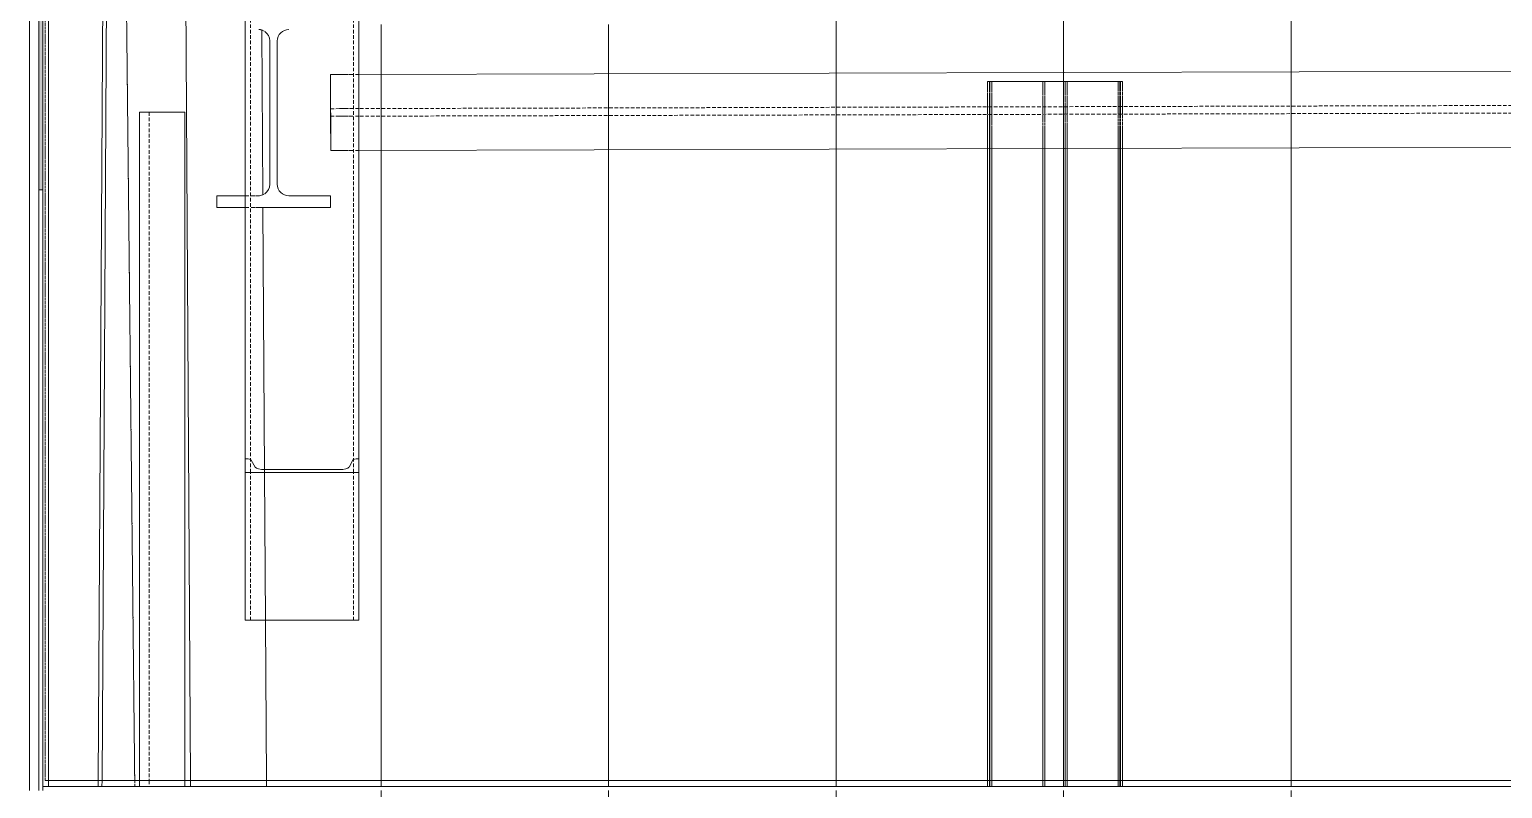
# Model space of a CAD drawing. Header units: centimetres. Extents: x -13617 to -9515, y -261 to 6553.
# Drawn here: x -13279.8 to -13085.5, y 4676.5 to 4776.5 of the extents above; entities that cross this region are included whole.
import ezdxf

# ---------------------------------------------------------------- set-up
doc = ezdxf.new("R2010")
doc.units = ezdxf.units.CM
for name, pattern in [('_Overhead', [0.47625, 0.3175, -0.15875]), ('_Overhead_2_', [0.47625, 0.3175, -0.15875]), ('Hidden', [0.714375, 0.47625, -0.238125])]:
    doc.linetypes.add(name, pattern=pattern)
for name, color, linetype, lineweight in [('A-CLNG', 7, 'Continuous', 9), ('A-CLNG-PATT', 7, 'Continuous', 9), ('A-FLOR', 7, 'Continuous', 9), ('A-WALL', 7, 'Continuous', 9), ('A-WALL-PATT', 7, 'Continuous', 35), ('S-BEAM', 7, 'Continuous', 9), ('S-COLS', 7, 'Continuous', 9)]:
    doc.layers.add(name, color=color, linetype=linetype, lineweight=lineweight)

# ---------------------------------------------------------------- blocks, each defined once
blk = doc.blocks.new('M_W Shapes - 150 x 250-V101-Planta patio maniobras')
at = {"layer": 'S-BEAM', "color": 254, "true_color": 0xcccccc}
for p, q in [((-342.21, 5), (-342.21, 0.57)), ((-342.21, 0.57), (-342.21, 5)), ((-342.21, 5), (-342.21, 2.48)), ((-342.21, 2.48), (-342.21, 5)), ((-341.03, 5), (-342.21, 5)), ((-342.21, 5), (-341.03, 5)), ((-342.21, 5), (-341.03, 5)), ((-342.21, 5), (-341.03, 5)), ((-340.73, 5), (-341, 5)), ((-341, 5), (-340.73, 5)), ((-341, 5), (-340.73, 5)), ((-341, 5), (-340.73, 5)), ((-340.45, 5), (-340.7, 5)), ((-340.7, 5), (-340.45, 5)), ((-340.7, 5), (-340.45, 5)), ((-340.7, 5), (-340.45, 5)), ((-340.2, 5), (-340.43, 5)), ((-340.43, 5), (-340.2, 5)), ((-340.43, 5), (-340.2, 5)), ((-340.43, 5), (-340.2, 5)), ((-340, 5), (-340.18, 5)), ((-340.18, 5), (-340, 5)), ((-340.18, 5), (-340, 5)), ((-340.18, 5), (-340, 5)), ((-339.85, 5), (-339.99, 5)), ((-339.99, 5), (-339.85, 5)), ((-339.99, 5), (-339.85, 5)), ((-339.99, 5), (-339.85, 5)), ((-339.25, 5), (-339.77, 5)), ((-339.77, 5), (-339.25, 5)), ((-339.77, 5), (-339.25, 5)), ((-339.77, 5), (-339.25, 5)), ((-338.64, 5), (-338.9, 5)), ((-338.9, 5), (-338.64, 5)), ((-338.9, 5), (-338.64, 5)), ((-338.9, 5), (-338.64, 5)), ((-338.45, 5), (-338.62, 5)), ((-338.62, 5), (-338.45, 5)), ((-338.62, 5), (-338.45, 5)), ((-338.62, 5), (-338.45, 5)), ((-7.1, 5), (-338.45, 5)), ((-338.45, 5), (-7.1, 5)), ((-338.45, 5), (-7.1, 5)), ((-338.45, 5), (-7.1, 5)), ((-342.21, 0.5), (-342.21, 2.48)), ((-342.21, 0.5), (-342.21, 2.48)), ((-342.21, 0.5), (-342.21, -0.5)), ((-342.21, -0.5), (-342.21, 0.5)), ((-342.21, -2.48), (-342.21, -0.5)), ((-342.21, -2.48), (-342.21, -0.5)), ((-342.21, -0.57), (-342.21, -5)), ((-342.21, -5), (-342.21, -0.57)), ((-342.21, -5), (-342.21, -2.48)), ((-342.21, -2.48), (-342.21, -5)), ((-342.21, -5), (-341.05, -5)), ((-342.21, -5), (-341.05, -5)), ((-342.21, -5), (-341.05, -5)), ((-342.21, -5), (-341.05, -5)), ((-341.03, -5), (-340.76, -5)), ((-341.03, -5), (-340.76, -5)), ((-341.03, -5), (-340.76, -5)), ((-341.03, -5), (-340.76, -5)), ((-340.74, -5), (-340.48, -5)), ((-340.74, -5), (-340.48, -5)), ((-340.74, -5), (-340.48, -5)), ((-340.74, -5), (-340.48, -5)), ((-340.46, -5), (-340.23, -5)), ((-340.46, -5), (-340.23, -5)), ((-340.46, -5), (-340.23, -5)), ((-340.46, -5), (-340.23, -5)), ((-340.21, -5), (-340.03, -5)), ((-340.21, -5), (-340.03, -5)), ((-340.21, -5), (-340.03, -5)), ((-340.21, -5), (-340.03, -5)), ((-340.02, -5), (-339.88, -5)), ((-340.02, -5), (-339.88, -5)), ((-340.02, -5), (-339.88, -5)), ((-340.02, -5), (-339.88, -5)), ((-339.8, -5), (-339.28, -5)), ((-339.8, -5), (-339.28, -5)), ((-339.8, -5), (-339.28, -5)), ((-339.8, -5), (-339.28, -5)), ((-338.93, -5), (-338.66, -5)), ((-338.93, -5), (-338.66, -5)), ((-338.93, -5), (-338.66, -5)), ((-338.93, -5), (-338.66, -5)), ((-338.65, -5), (-338.48, -5)), ((-338.65, -5), (-338.48, -5)), ((-338.65, -5), (-338.48, -5)), ((-338.65, -5), (-338.48, -5)), ((-338.48, -5), (-7.12, -5)), ((-338.48, -5), (-7.12, -5)), ((-338.48, -5), (-39.05, -5)), ((-338.48, -5), (-39.05, -5))]:
    blk.add_line(p, q, dxfattribs=at)
at = {"layer": 'S-BEAM', "color": 254, "linetype": 'Hidden', "true_color": 0xcccccc}
for p, q in [((-341.04, 0.5), (-342.21, 0.5)), ((-340.74, 0.5), (-341.01, 0.5)), ((-340.46, 0.5), (-340.72, 0.5)), ((-340.22, 0.5), (-340.44, 0.5)), ((-340.01, 0.5), (-340.2, 0.5)), ((-339.87, 0.5), (-340, 0.5)), ((-339.26, 0.5), (-339.78, 0.5)), ((-338.65, 0.5), (-338.91, 0.5)), ((-338.47, 0.5), (-338.64, 0.5)), ((-7.11, 0.5), (-338.47, 0.5)), ((-341.04, -0.5), (-342.21, -0.5)), ((-340.75, -0.5), (-341.02, -0.5)), ((-340.47, -0.5), (-340.72, -0.5)), ((-340.22, -0.5), (-340.45, -0.5)), ((-340.02, -0.5), (-340.2, -0.5)), ((-339.87, -0.5), (-340, -0.5)), ((-339.27, -0.5), (-339.79, -0.5)), ((-338.65, -0.5), (-338.92, -0.5)), ((-338.47, -0.5), (-338.64, -0.5)), ((-7.11, -0.5), (-338.47, -0.5))]:
    blk.add_line(p, q, dxfattribs=at)
blk = doc.blocks.new('C Shapes - C8x16-1788166-Planta patio maniobras')
at = {"layer": 'S-BEAM', "color": 254, "true_color": 0xcccccc}
for p, q in [((-13251.33, 4718.16), (-13251.33, 4808.32)), ((-13251.33, 4808.32), (-13251.33, 4718.16)), ((-13236.33, 4808.32), (-13236.33, 4718.16)), ((-13236.33, 4808.32), (-13236.33, 4718.16)), ((-13251.33, 4698.68), (-13251.33, 4718.16)), ((-13251.33, 4718.16), (-13251.33, 4698.68)), ((-13236.33, 4718.16), (-13236.33, 4698.68)), ((-13236.33, 4718.16), (-13236.33, 4698.68)), ((-13251.33, 4698.68), (-13250.75, 4698.68)), ((-13251.16, 4698.68), (-13251.33, 4698.68)), ((-13251.16, 4698.68), (-13250.53, 4698.68)), ((-13250.53, 4698.68), (-13250.01, 4698.68)), ((-13250.01, 4698.68), (-13250.53, 4698.68)), ((-13248.76, 4698.68), (-13250.01, 4698.68)), ((-13249.93, 4698.68), (-13237.73, 4698.68)), ((-13238.9, 4698.68), (-13248.76, 4698.68)), ((-13237.64, 4698.68), (-13238.9, 4698.68)), ((-13237.64, 4698.68), (-13237.13, 4698.68)), ((-13237.13, 4698.68), (-13237.64, 4698.68)), ((-13237.13, 4698.68), (-13236.5, 4698.68)), ((-13236.91, 4698.68), (-13236.33, 4698.68)), ((-13236.33, 4698.68), (-13236.5, 4698.68))]:
    blk.add_line(p, q, dxfattribs=at)
at = {"layer": 'S-BEAM', "color": 254, "linetype": 'Hidden', "true_color": 0xcccccc}
for p, q in [((-13250.62, 4718.16), (-13250.62, 4789.45)), ((-13237.04, 4718.16), (-13237.04, 4789.45)), ((-13250.62, 4698.68), (-13250.62, 4718.16)), ((-13237.04, 4698.68), (-13237.04, 4718.16))]:
    blk.add_line(p, q, dxfattribs=at)
blk = doc.blocks.new('M_W Shapes - 150 x 250-V109-Planta patio maniobras')
at = {"layer": 'S-BEAM', "color": 254, "true_color": 0xcccccc}
for p, q in [((-342.21, 5), (-342.21, 0.57)), ((-342.21, -5), (-342.21, 5)), ((-342.21, 5), (-342.21, 2.48)), ((-342.21, 2.48), (-342.21, 5)), ((-341.03, 5), (-342.21, 5)), ((-342.21, 5), (-341.03, 5)), ((-342.21, 5), (-341.03, 5)), ((-342.21, 5), (-341.03, 5)), ((-340.73, 5), (-341, 5)), ((-341, 5), (-340.73, 5)), ((-341, 5), (-340.73, 5)), ((-341, 5), (-340.73, 5)), ((-340.45, 5), (-340.7, 5)), ((-340.7, 5), (-340.45, 5)), ((-340.7, 5), (-340.45, 5)), ((-340.7, 5), (-340.45, 5)), ((-340.2, 5), (-340.43, 5)), ((-340.43, 5), (-340.2, 5)), ((-340.43, 5), (-340.2, 5)), ((-340.43, 5), (-340.2, 5)), ((-340, 5), (-340.18, 5)), ((-340.18, 5), (-340, 5)), ((-340.18, 5), (-340, 5)), ((-340.18, 5), (-340, 5)), ((-339.85, 5), (-339.99, 5)), ((-339.99, 5), (-339.85, 5)), ((-339.99, 5), (-339.85, 5)), ((-339.99, 5), (-339.85, 5)), ((-339.25, 5), (-339.77, 5)), ((-339.77, 5), (-339.25, 5)), ((-339.77, 5), (-339.25, 5)), ((-339.77, 5), (-339.25, 5)), ((-338.64, 5), (-338.9, 5)), ((-338.9, 5), (-338.64, 5)), ((-338.9, 5), (-338.64, 5)), ((-338.9, 5), (-338.64, 5)), ((-338.45, 5), (-338.62, 5)), ((-338.62, 5), (-338.45, 5)), ((-338.62, 5), (-338.45, 5)), ((-338.62, 5), (-338.45, 5)), ((-7.1, 5), (-338.45, 5)), ((-338.45, 5), (-7.1, 5)), ((-338.45, 5), (-7.1, 5)), ((-338.45, 5), (-7.1, 5)), ((-342.21, 1.97), (-342.21, 2.48)), ((-342.21, 1.97), (-342.21, 2.48)), ((-342.21, 1.49), (-342.21, 1.97)), ((-342.21, 1.49), (-342.21, 1.97)), ((-342.21, 1.08), (-342.21, 1.49)), ((-342.21, 1.08), (-342.21, 1.49)), ((-342.21, 0.77), (-342.21, 1.08)), ((-342.21, 0.77), (-342.21, 1.08)), ((-342.21, 0.57), (-342.21, 0.77)), ((-342.21, 0.57), (-342.21, 0.77)), ((-342.21, 0.5), (-342.21, 0.57)), ((-342.21, 0.5), (-342.21, 0.57)), ((-342.21, 0.5), (-342.21, -0.5)), ((-342.21, -0.57), (-342.21, -0.5)), ((-342.21, -0.57), (-342.21, -0.5)), ((-342.21, -0.57), (-342.21, -5)), ((-342.21, -0.77), (-342.21, -0.57)), ((-342.21, -0.77), (-342.21, -0.57)), ((-342.21, -1.08), (-342.21, -0.77)), ((-342.21, -1.08), (-342.21, -0.77)), ((-342.21, -1.49), (-342.21, -1.08)), ((-342.21, -1.49), (-342.21, -1.08)), ((-342.21, -1.97), (-342.21, -1.49)), ((-342.21, -1.97), (-342.21, -1.49)), ((-342.21, -2.48), (-342.21, -1.97)), ((-342.21, -2.48), (-342.21, -1.97)), ((-342.21, -5), (-342.21, -2.48)), ((-342.21, -2.48), (-342.21, -5)), ((-342.21, -5), (-341.05, -5)), ((-342.21, -5), (-341.05, -5)), ((-342.21, -5), (-341.05, -5)), ((-342.21, -5), (-341.05, -5)), ((-341.03, -5), (-340.76, -5)), ((-341.03, -5), (-340.76, -5)), ((-341.03, -5), (-340.76, -5)), ((-341.03, -5), (-340.76, -5)), ((-340.74, -5), (-340.48, -5)), ((-340.74, -5), (-340.48, -5)), ((-340.74, -5), (-340.48, -5)), ((-340.74, -5), (-340.48, -5)), ((-340.46, -5), (-340.23, -5)), ((-340.46, -5), (-340.23, -5)), ((-340.46, -5), (-340.23, -5)), ((-340.46, -5), (-340.23, -5)), ((-340.21, -5), (-340.03, -5)), ((-340.21, -5), (-340.03, -5)), ((-340.21, -5), (-340.03, -5)), ((-340.21, -5), (-340.03, -5)), ((-340.02, -5), (-339.88, -5)), ((-340.02, -5), (-339.88, -5)), ((-340.02, -5), (-339.88, -5)), ((-340.02, -5), (-339.88, -5)), ((-339.8, -5), (-339.28, -5)), ((-339.8, -5), (-339.28, -5)), ((-339.8, -5), (-339.28, -5)), ((-339.8, -5), (-339.28, -5)), ((-338.93, -5), (-338.66, -5)), ((-338.93, -5), (-338.66, -5)), ((-338.93, -5), (-338.66, -5)), ((-338.93, -5), (-338.66, -5)), ((-338.65, -5), (-338.48, -5)), ((-338.65, -5), (-338.48, -5)), ((-338.65, -5), (-338.48, -5)), ((-338.65, -5), (-338.48, -5)), ((-338.48, -5), (-7.12, -5)), ((-338.48, -5), (-7.12, -5)), ((-338.48, -5), (-7.12, -5)), ((-338.48, -5), (-7.12, -5))]:
    blk.add_line(p, q, dxfattribs=at)
at = {"layer": 'S-BEAM', "color": 254, "linetype": 'Hidden', "true_color": 0xcccccc}
for p, q in [((-341.04, 0.5), (-342.21, 0.5)), ((-340.74, 0.5), (-341.01, 0.5)), ((-340.46, 0.5), (-340.72, 0.5)), ((-340.22, 0.5), (-340.44, 0.5)), ((-340.01, 0.5), (-340.2, 0.5)), ((-339.87, 0.5), (-340, 0.5)), ((-339.26, 0.5), (-339.78, 0.5)), ((-338.65, 0.5), (-338.91, 0.5)), ((-338.47, 0.5), (-338.64, 0.5)), ((-7.11, 0.5), (-338.47, 0.5)), ((-341.04, -0.5), (-342.21, -0.5)), ((-340.75, -0.5), (-341.02, -0.5)), ((-340.47, -0.5), (-340.72, -0.5)), ((-340.22, -0.5), (-340.45, -0.5)), ((-340.02, -0.5), (-340.2, -0.5)), ((-339.87, -0.5), (-340, -0.5)), ((-339.27, -0.5), (-339.79, -0.5)), ((-338.65, -0.5), (-338.92, -0.5)), ((-338.47, -0.5), (-338.64, -0.5)), ((-7.11, -0.5), (-338.47, -0.5))]:
    blk.add_line(p, q, dxfattribs=at)
blk = doc.blocks.new('C Shapes - C8x16-1751924-Planta patio maniobras')
at = {"layer": 'S-BEAM', "color": 254, "true_color": 0xcccccc}
for p, q in [((-503.11, 1.71), (-503.11, -4.29)), ((-503.11, 0.42), (-503.11, 1.71)), ((-503.11, 1.71), (-415.03, 1.71)), ((-415.03, 1.71), (-503.11, 1.71)), ((-503.11, -0.65), (-503.11, 0.42)), ((-503.11, -0.65), (-503.11, 0.42)), ((-503.11, -4.29), (-503.11, 0.11)), ((-415.03, 1.71), (-414.23, 1.71)), ((-414.23, 1.71), (-415.03, 1.71)), ((-503.11, -3.76), (-503.11, -0.65)), ((-503.11, -0.65), (-503.11, -3.76)), ((-503.11, -3.76), (-503.11, -4.29)), ((-503.11, -3.76), (-503.11, -4.29)), ((-415.03, -4.29), (-503.11, -4.29)), ((-415.03, -4.29), (-503.11, -4.29)), ((-415.03, -4.29), (-503.11, -4.29)), ((-414.23, -4.29), (-415.03, -4.29)), ((-414.23, -4.29), (-415.03, -4.29)), ((-414.23, -4.29), (-415.03, -4.29))]:
    blk.add_line(p, q, dxfattribs=at)
at = {"layer": 'S-BEAM', "color": 254, "linetype": 'Hidden', "true_color": 0xcccccc}
for p, q in [((-503.11, 0.42), (-415.03, 0.42)), ((-415.03, 0.42), (-414.23, 0.42))]:
    blk.add_line(p, q, dxfattribs=at)
blk = doc.blocks.new('Costanera Perfil Z - Parametrizado - Costanera Perfil Z - Parametrizado-1751821-Planta patio maniobras')
at = {"layer": 'S-BEAM', "color": 254, "true_color": 0xcccccc}
for p, q in [((-8.9, 504.47), (-1.35, 504.47)), ((-8.63, 504.47), (-8.9, 504.47)), ((-8.9, 503.09), (-8.9, 504.47)), ((-8.63, 504.47), (-8.63, 503.09)), ((-1.6, 504.47), (-8.57, 504.47)), ((-8.57, 504.47), (-8.34, 504.47)), ((-8.34, 504.47), (-8.57, 504.47)), ((-8.57, 504.47), (-8.57, 503.09)), ((-8.34, 504.47), (-8.34, 503.09)), ((1.35, 504.47), (-1.6, 504.47)), ((-1.6, 504.47), (-1.6, 503.11)), ((-1.35, 504.47), (1.6, 504.47)), ((-1.35, 504.47), (-1.35, 503.11)), ((8.34, 504.47), (1.35, 504.47)), ((1.35, 504.47), (1.35, 503.12)), ((1.6, 504.47), (8.34, 504.47)), ((1.6, 504.47), (1.6, 503.12)), ((8.34, 504.47), (8.57, 504.47)), ((8.57, 504.47), (8.34, 504.47)), ((8.34, 504.47), (8.63, 504.47)), ((8.57, 504.47), (8.34, 504.47)), ((8.34, 504.47), (8.34, 503.14)), ((8.57, 504.47), (8.57, 503.14)), ((8.63, 504.47), (8.9, 504.47)), ((8.9, 504.47), (8.63, 504.47)), ((8.63, 504.47), (8.63, 503.14)), ((8.9, 504.47), (8.9, 503.14)), ((-8.9, 502.58), (-8.9, 503.03)), ((-8.9, 502.1), (-8.9, 502.52)), ((-8.9, 501.69), (-8.9, 502.05)), ((-8.9, 501.38), (-8.9, 501.65)), ((-8.9, 501.18), (-8.9, 501.35)), ((-8.63, 503.03), (-8.63, 502.58)), ((-8.63, 502.52), (-8.63, 502.1)), ((-8.63, 502.05), (-8.63, 501.69)), ((-8.63, 501.65), (-8.63, 501.38)), ((-8.63, 501.35), (-8.63, 501.18)), ((-8.57, 503.03), (-8.57, 502.58)), ((-8.57, 502.52), (-8.57, 502.1)), ((-8.57, 502.05), (-8.57, 501.69)), ((-8.57, 501.65), (-8.57, 501.38)), ((-8.57, 501.35), (-8.57, 501.18)), ((-8.34, 503.03), (-8.34, 502.58)), ((-8.34, 502.52), (-8.34, 502.1)), ((-8.34, 502.05), (-8.34, 501.69)), ((-8.34, 501.65), (-8.34, 501.38)), ((-8.34, 501.35), (-8.34, 501.18)), ((-1.6, 503.04), (-1.6, 502.6)), ((-1.6, 502.53), (-1.6, 502.12)), ((-1.6, 502.07), (-1.6, 501.71)), ((-1.6, 501.67), (-1.6, 501.4)), ((-1.6, 501.37), (-1.6, 501.2)), ((-1.35, 503.04), (-1.35, 502.6)), ((-1.35, 502.53), (-1.35, 502.12)), ((-1.35, 502.07), (-1.35, 501.71)), ((-1.35, 501.67), (-1.35, 501.4)), ((-1.35, 501.37), (-1.35, 501.2)), ((1.35, 503.05), (1.35, 502.61)), ((1.35, 502.54), (1.35, 502.13)), ((1.35, 502.07), (1.35, 501.72)), ((1.35, 501.67), (1.35, 501.4)), ((1.35, 501.38), (1.35, 501.21)), ((1.6, 503.05), (1.6, 502.61)), ((1.6, 502.54), (1.6, 502.13)), ((1.6, 502.07), (1.6, 501.72)), ((1.6, 501.68), (1.6, 501.41)), ((1.6, 501.38), (1.6, 501.21)), ((8.34, 503.06), (8.34, 502.63)), ((8.34, 502.55), (8.34, 502.15)), ((8.34, 502.09), (8.34, 501.74)), ((8.34, 501.69), (8.34, 501.42)), ((8.34, 501.39), (8.34, 501.23)), ((8.34, 501.16), (8.34, 500.15)), ((8.57, 503.06), (8.57, 502.63)), ((8.57, 502.55), (8.57, 502.15)), ((8.57, 502.09), (8.57, 501.74)), ((8.57, 501.69), (8.57, 501.42)), ((8.57, 501.39), (8.57, 501.23)), ((8.57, 501.16), (8.57, 500.15)), ((8.63, 503.06), (8.63, 502.63)), ((8.63, 502.55), (8.63, 502.15)), ((8.63, 502.09), (8.63, 501.74)), ((8.63, 501.69), (8.63, 501.42)), ((8.63, 501.39), (8.63, 501.23)), ((8.63, 501.16), (8.63, 500.15)), ((8.9, 503.06), (8.9, 502.63)), ((8.9, 502.55), (8.9, 502.15)), ((8.9, 502.09), (8.9, 501.74)), ((8.9, 501.69), (8.9, 501.43)), ((8.9, 501.39), (8.9, 501.23)), ((8.9, 501.16), (8.9, 500.15)), ((-8.9, 500.1), (-8.9, 501.11)), ((-8.9, 499.85), (-8.9, 500.02)), ((-8.9, 499.53), (-8.9, 499.81)), ((-8.9, 499.12), (-8.9, 499.48)), ((-8.63, 501.11), (-8.63, 500.1)), ((-8.63, 500.02), (-8.63, 499.85)), ((-8.63, 499.81), (-8.63, 499.53)), ((-8.63, 499.48), (-8.63, 499.12)), ((-8.57, 501.11), (-8.57, 500.1)), ((-8.57, 500.02), (-8.57, 499.85)), ((-8.57, 499.81), (-8.57, 499.53)), ((-8.57, 499.48), (-8.57, 499.12)), ((-8.34, 501.11), (-8.34, 500.1)), ((-8.34, 500.02), (-8.34, 499.85)), ((-8.34, 499.81), (-8.34, 499.53)), ((-8.34, 499.48), (-8.34, 499.12)), ((-1.6, 501.13), (-1.6, 500.12)), ((-1.6, 500.04), (-1.6, 499.87)), ((-1.6, 499.82), (-1.6, 499.55)), ((-1.6, 499.5), (-1.6, 499.14)), ((-1.35, 501.13), (-1.35, 500.12)), ((-1.35, 500.04), (-1.35, 499.87)), ((-1.35, 499.82), (-1.35, 499.55)), ((-1.35, 499.5), (-1.35, 499.14)), ((1.35, 501.14), (1.35, 500.13)), ((1.35, 500.04), (1.35, 499.87)), ((1.35, 499.83), (1.35, 499.56)), ((1.35, 499.5), (1.35, 499.15)), ((1.6, 501.14), (1.6, 500.13)), ((1.6, 500.04), (1.6, 499.87)), ((1.6, 499.83), (1.6, 499.56)), ((1.6, 499.5), (1.6, 499.15)), ((8.34, 500.06), (8.34, 499.89)), ((8.34, 499.85), (8.34, 499.58)), ((8.34, 499.52), (8.34, 499.17)), ((8.57, 500.06), (8.57, 499.89)), ((8.57, 499.85), (8.57, 499.58)), ((8.57, 499.52), (8.57, 499.17)), ((8.63, 500.06), (8.63, 499.89)), ((8.63, 499.85), (8.63, 499.58)), ((8.63, 499.52), (8.63, 499.17)), ((8.9, 500.06), (8.9, 499.89)), ((8.9, 499.85), (8.9, 499.58)), ((8.9, 499.52), (8.9, 499.17)), ((-8.9, 498.64), (-8.9, 499.06)), ((-8.9, 495.61), (-8.9, 498.58)), ((-8.63, 499.06), (-8.63, 498.64)), ((-8.63, 498.58), (-8.63, 495.61)), ((-8.57, 499.06), (-8.57, 498.64)), ((-8.57, 498.58), (-8.57, 495.61)), ((-8.34, 499.06), (-8.34, 498.65)), ((-8.34, 498.58), (-8.34, 495.61)), ((-1.6, 499.08), (-1.6, 498.66)), ((-1.6, 498.59), (-1.6, 495.63)), ((-1.35, 499.08), (-1.35, 498.66)), ((-1.35, 498.59), (-1.35, 495.63)), ((1.35, 499.08), (1.35, 498.67)), ((1.35, 498.6), (1.35, 495.64)), ((1.6, 499.08), (1.6, 498.67)), ((1.6, 498.6), (1.6, 495.64)), ((8.34, 499.1), (8.34, 498.69)), ((8.34, 498.61), (8.34, 495.66)), ((8.57, 499.1), (8.57, 498.69)), ((8.57, 498.61), (8.57, 495.66)), ((8.63, 499.1), (8.63, 498.69)), ((8.63, 498.61), (8.63, 495.66)), ((8.9, 499.1), (8.9, 498.69)), ((8.9, 498.61), (8.9, 495.66)), ((-8.9, 412.34), (-8.9, 495.61)), ((-8.63, 495.61), (-8.63, 412.34)), ((-8.57, 495.61), (-8.57, 412.34)), ((-8.34, 495.61), (-8.34, 412.34)), ((-1.6, 495.63), (-1.6, 412.34)), ((-1.35, 495.63), (-1.35, 412.34)), ((1.35, 495.64), (1.35, 412.34)), ((1.6, 495.64), (1.6, 412.34)), ((8.34, 495.66), (8.34, 412.34)), ((8.57, 495.66), (8.57, 412.34)), ((8.63, 495.66), (8.63, 412.34)), ((8.9, 495.66), (8.9, 412.34)), ((-8.9, 411.54), (-8.9, 412.34)), ((-8.63, 412.34), (-8.63, 411.54)), ((-8.57, 412.34), (-8.57, 411.54)), ((-8.34, 412.34), (-8.34, 411.54)), ((-1.6, 412.34), (-1.6, 411.54)), ((-1.35, 412.34), (-1.35, 411.54)), ((1.35, 412.34), (1.35, 411.54)), ((1.6, 412.34), (1.6, 411.54)), ((8.34, 412.34), (8.34, 411.54)), ((8.57, 412.34), (8.57, 411.54)), ((8.63, 412.34), (8.63, 411.54)), ((8.9, 412.34), (8.9, 411.54))]:
    blk.add_line(p, q, dxfattribs=at)
blk = doc.blocks.new('PQ_RVR_EST-01_ZZ_ZZ_MO_T_A_rvt-1-Planta patio maniobras')
at = {"layer": 'A-FLOR', "color": 254, "linetype": '_Overhead', "true_color": 0xd4d4d4}
for p, q in [((-13265.9, 4677.56), (-13267.03, 4783.81)), ((-13267.03, 4783.81), (-13265.9, 4677.56)), ((-13265.89, 4676.76), (-13265.9, 4677.56)), ((-13265.9, 4677.56), (-13265.89, 4676.76))]:
    blk.add_line(p, q, dxfattribs=at)
at = {"layer": 'S-BEAM', "color": 254, "true_color": 0xcccccc}
for p, q in [((-13251.33, 4808.32), (-13251.33, 4719.95)), ((-13236.33, 4808.32), (-13236.33, 4719.95)), ((-13251.33, 4788.26), (-13251.33, 4718.16)), ((-13236.33, 4718.16), (-13236.33, 4788.26)), ((-13251.33, 4718.16), (-13251.33, 4719.95)), ((-13251.33, 4719.95), (-13251.16, 4719.95)), ((-13250.53, 4719.79), (-13250.01, 4718.86)), ((-13248.76, 4718.55), (-13238.9, 4718.55)), ((-13237.64, 4718.86), (-13237.13, 4719.79)), ((-13236.5, 4719.95), (-13236.33, 4719.95)), ((-13236.33, 4719.95), (-13236.33, 4718.16)), ((-13236.33, 4718.16), (-13251.33, 4718.16))]:
    blk.add_line(p, q, dxfattribs=at)
for centre, major_axis, start_param, end_param in [((-13251.16, 4719.76), (0.636, 0), 0.165108, 1.570796), ((-13248.76, 4718.93), (1.27, 0), 3.306701, 4.712389), ((-13238.9, 4718.93), (1.27, 0), 4.712389, 6.118077), ((-13236.5, 4719.76), (0.636, 0), 1.570796, 2.976485)]:
    blk.add_ellipse(centre, major_axis=major_axis, ratio=0.299116, start_param=start_param, end_param=end_param, dxfattribs=at)
at = {"layer": 'S-COLS', "color": 253, "true_color": 0xaaaaaa}
for p, q in [((-13248.09, 4756.14), (-13248.09, 4775.02)), ((-13247.1, 4775.02), (-13247.1, 4756.14)), ((-13255.09, 4754.62), (-13251.33, 4754.62)), ((-13255.09, 4753.08), (-13255.09, 4754.62)), ((-13251.33, 4754.62), (-13251.16, 4754.62)), ((-13251.15, 4754.62), (-13251.01, 4754.62)), ((-13251, 4754.62), (-13250.87, 4754.62)), ((-13250.53, 4754.62), (-13250.01, 4754.62)), ((-13249.92, 4754.62), (-13249.78, 4754.62)), ((-13249.77, 4754.62), (-13249.61, 4754.62)), ((-13245.58, 4754.62), (-13240.09, 4754.62)), ((-13240.09, 4754.62), (-13240.09, 4753.08)), ((-13251.33, 4753.08), (-13255.09, 4753.08)), ((-13251.16, 4753.08), (-13251.33, 4753.08)), ((-13251.01, 4753.08), (-13251.15, 4753.08)), ((-13250.87, 4753.08), (-13251, 4753.08)), ((-13250.01, 4753.08), (-13250.53, 4753.08)), ((-13249.78, 4753.08), (-13249.92, 4753.08)), ((-13249.58, 4753.08), (-13249.77, 4753.08)), ((-13249.33, 4753.08), (-13249.56, 4753.08)), ((-13249.05, 4753.08), (-13249.31, 4753.08)), ((-13240.09, 4753.08), (-13249.03, 4753.08))]:
    blk.add_line(p, q, dxfattribs=at)
for centre, start, end in [((-13249.61, 4775.02), 79.1889, 87.9989), ((-13245.58, 4775.02), 90, 180), ((-13249.61, 4775.02), 68.165, 78.092), ((-13249.61, 4775.02), 60, 67.0058), ((-13249.61, 4775.02), 0, 55.2244), ((-13249.61, 4756.14), 304.7756, 0), ((-13245.58, 4756.14), 180, 270), ((-13249.61, 4756.14), 271.727, 280.8111), ((-13249.61, 4756.14), 281.6011, 291.835), ((-13249.61, 4756.14), 292.6718, 300)]:
    blk.add_arc(centre, 1.52, start, end, dxfattribs=at)
at = {"layer": 'S-BEAM', "color": 254, "linetype": '_Overhead', "lineweight": 9, "true_color": 0xd4d4d4}
for name, p in [('C Shapes - C8x16-1788166-Planta patio maniobras', (0, 0)), ('Costanera Perfil Z - Parametrizado - Costanera Perfil Z - Parametrizado-1751821-Planta patio maniobras', (-13144.56, 4265.22))]:
    blk.add_blockref(name, p, dxfattribs=at)
at = {"layer": 'S-BEAM', "color": 254, "linetype": '_Overhead', "lineweight": 9, "true_color": 0xd4d4d4, "rotation": 0.1557669923510719}
for name in ['M_W Shapes - 150 x 250-V101-Planta patio maniobras', 'M_W Shapes - 150 x 250-V109-Planta patio maniobras']:
    blk.add_blockref(name, (-12897.86, 4766.53), dxfattribs=at)
at = {"layer": 'S-BEAM', "color": 254, "linetype": '_Overhead', "lineweight": 9, "true_color": 0xd4d4d4, "extrusion": (0, 0, -1), "rotation": 270}
blk.add_blockref('C Shapes - C8x16-1751924-Planta patio maniobras', (13263.58, 4262.53), dxfattribs=at)
blk = doc.blocks.new('PQ_RVR_ARQ-01_ZZ_ZZ_MO_T_A_rvt-1-Planta patio maniobras')
at = {"layer": 'A-CLNG-PATT', "lineweight": 18, "true_color": 0xd4d4d4}
h = blk.add_hatch(dxfattribs=at)
h.set_pattern_fill('FP_3', color=254, style=0, pattern_type=2)
h.set_pattern_definition([(90, (-11553.432, 3523.523), (-30, 2e-15), [])])
h.paths.add_polyline_path([(-13246.77, 4381.45), (-12553.55, 4389.14), (-12553.55, 4676.26), (-13248.53, 4676.26), (-13247.09, 4434.9)])
h.paths.add_polyline_path([(-13155.72, 4676.76), (-12553.55, 4676.76), (-12553.55, 4689.06), (-12564.51, 4689.06), (-12564.51, 4783.52), (-12608.79, 4783.52), (-12608.79, 4790.09), (-13199.05, 4790.09), (-13199.05, 4777.21), (-13240.09, 4777.21), (-13240.09, 4776.54), (-13245.58, 4776.54), (-13246.34, 4776.33), (-13246.89, 4775.78), (-13247.1, 4775.02), (-13247.1, 4756.14), (-13246.89, 4755.38), (-13246.34, 4754.82), (-13245.58, 4754.62), (-13240.09, 4754.62), (-13240.09, 4753.08), (-13248.99, 4753.08), (-13248.54, 4676.76), (-13211.16, 4676.76)])
h.paths.add_polyline_path([(-13249, 4754.78), (-13248.76, 4754.91), (-13248.29, 4755.38), (-13248.09, 4756.14), (-13248.09, 4775.02), (-13248.29, 4775.78), (-13249.05, 4776.39), (-13249.13, 4776.33), (-13249, 4754.79)])
at = {"layer": 'A-WALL-PATT', "lineweight": 9, "true_color": 0xdddddd}
blk.add_hatch(color=254, dxfattribs=at).paths.add_polyline_path([(-13278.53, 4755.39), (-13278.03, 4755.39), (-13278.03, 5396), (-13278.53, 5396), (-13278.53, 4768.56)])
at = {"layer": 'A-CLNG', "color": 254, "lineweight": 18, "true_color": 0xd4d4d4}
for p, q in [((-13249.13, 4776.41), (-13249, 4754.78)), ((-13248.99, 4753.08), (-13248.79, 4718.16)), ((-13248.79, 4718.16), (-13248.67, 4698.68)), ((-13248.67, 4698.68), (-13248.54, 4677.56)), ((-13248.54, 4677.56), (-13248.54, 4676.76))]:
    blk.add_line(p, q, dxfattribs=at)
at = {"layer": 'A-FLOR', "color": 254, "linetype": '_Overhead_2_', "true_color": 0xd4d4d4}
for p, q in [((-13277.73, 4677.56), (-13277.73, 5476.46)), ((-13277.73, 5476.46), (-13277.73, 4677.56)), ((-13265.9, 4677.56), (-13267.03, 4783.81)), ((-13267.03, 4783.81), (-13265.9, 4677.56)), ((-12487.01, 4677.56), (-13277.73, 4677.56)), ((-13277.73, 4677.56), (-12487.01, 4677.56)), ((-13265.89, 4676.76), (-13265.9, 4677.56)), ((-13265.9, 4677.56), (-13265.89, 4676.76))]:
    blk.add_line(p, q, dxfattribs=at)
at = {"layer": 'A-WALL', "color": 253, "lineweight": 18, "true_color": 0xaaaaaa}
for p, q in [((-13279.78, 5478.51), (-13279.78, 4676.26)), ((-13277.28, 4677.56), (-13277.28, 5476.01)), ((-13278.53, 5396), (-13278.53, 4755.39)), ((-13278.03, 4755.39), (-13278.03, 5396)), ((-13278.53, 4755.39), (-13278.03, 4755.39)), ((-13277.28, 4676.76), (-13277.28, 4677.56))]:
    blk.add_line(p, q, dxfattribs=at)
at = {"layer": 'A-WALL', "color": 253, "true_color": 0xaaaaaa}
for p, q in [((-13270.71, 4677.56), (-13270.03, 4794.89)), ((-13269.53, 4794.89), (-13270.21, 4677.56)), ((-13258.54, 4677.56), (-13259.2, 4787.21)), ((-13249.13, 4776.41), (-13249, 4754.78)), ((-13278.53, 4676.26), (-13278.53, 4755.39)), ((-13278.03, 4755.39), (-13278.03, 4676.76)), ((-13248.99, 4753.08), (-13248.79, 4718.16)), ((-13248.79, 4718.16), (-13248.67, 4698.68)), ((-13248.67, 4698.68), (-13248.54, 4677.56)), ((-13270.72, 4676.76), (-13270.71, 4677.56)), ((-13270.21, 4677.56), (-13270.22, 4676.76)), ((-13258.54, 4676.76), (-13258.54, 4677.56)), ((-13248.54, 4677.56), (-13248.54, 4676.76)), ((-13278.03, 4676.76), (-12488.03, 4676.76)), ((-13278.03, 4676.26), (-13278.03, 4676.76))]:
    blk.add_line(p, q, dxfattribs=at)

msp = doc.modelspace()

# ---------------------------------------------------------------- block references
at = {"lineweight": 5}
msp.add_blockref('PQ_RVR_EST-01_ZZ_ZZ_MO_T_A_rvt-1-Planta patio maniobras', (0, 0), dxfattribs=at)

# ---------------------------------------------------------------- next in the draw order: block references
msp.add_blockref('PQ_RVR_ARQ-01_ZZ_ZZ_MO_T_A_rvt-1-Planta patio maniobras', (0, 0), dxfattribs=at)

doc.saveas('drawing.dxf')
